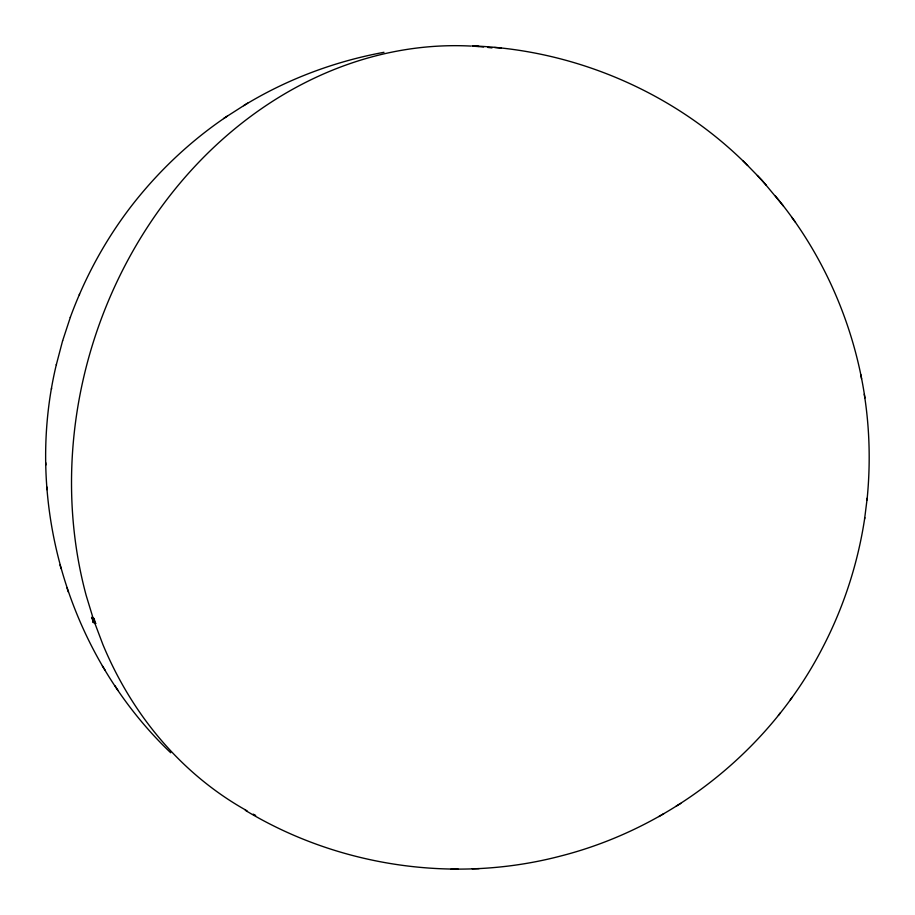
<?xml version="1.0" encoding="UTF-8"?>
<svg xmlns="http://www.w3.org/2000/svg" width="915" height="915" viewBox="0 0 915 915"><rect width="100%" height="100%" fill="white"/><g stroke="black" fill="none" stroke-linecap="round" stroke-linejoin="round"><path stroke-width="1.37" d="M170.728 752.77C68.202 654.98 23.23 502.083 56.41 364.319M866.985 500.002L867.203 498.16C870.554 463.55 869.696 428.517 864.263 394.171M245.323 810.335C338.836 866.882 455.121 883.776 560.815 855.994C672.25 827.526 769.904 750.048 822.574 647.751L823.351 646.253C843.893 606.428 857.858 563.274 864.595 518.977L864.767 517.57M864.595 518.977L867.203 498.16M51.423 389.184L51.629 388.235M56.295 364.833L62.632 340.689M62.632 340.78L70.398 317.139M70.261 317.471C84.42 278.778 104.138 242.143 128.958 209.249L130.49 207.225C157.632 171.951 190.343 140.91 227.332 116.114M79.25 294.779L79.548 294.035M778.402 715.404L780.438 712.751M790.297 699.735L792.081 697.413M243.653 105.694C286.578 79.388 334.501 61.397 384.003 52.304M223.569 118.538L247.668 103.109M658.926 816.557L663.832 813.629M676.174 806.161L680.794 803.393M93.227 622.475L92.06 617.351L93.227 622.475L95.686 623.47L94.016 618.563L92.06 617.351M91.557 617.579L94.016 618.563M472.186 868.747L479.094 868.644M450.981 869.159L458.049 869.044M747.624 165.478C675.224 92.701 574.563 49.433 472.049 45.91L478.797 46.402M494.546 47.5L501.34 47.992M95.686 623.47L94.703 622.863L102.915 644.606A406.191 346.728 -72.9 0 0 247.039 810.804M757.368 175.497L766.312 185.276M742.866 160.594L761.966 180.221L783.423 206.024M775.36 195.959C823.02 253.386 854.084 324.185 864.927 397.979M791.784 217.312L795.512 222.288M102.366 665.903L105.202 670.34M115.016 685.815L117.978 690.459M93.524 618.792L95.194 623.698M59.99 564.967L61.156 568.684M67.047 587.933L68.305 591.971M93.033 617.957L86.159 595.379A406.191 346.728 -72.9 0 1 470.996 46.082M860.855 374.693L861.575 378.89M45.75 462.727L45.864 465.003M46.848 486.986L46.985 489.674M255.662 815.425A406.191 346.728 -72.9 0 1 253.192 814.144M475.205 46.333A406.191 346.728 -72.9 0 1 483.612 46.997M487.787 47.42A406.191 346.728 -72.9 0 1 491.95 47.9"/></g></svg>
